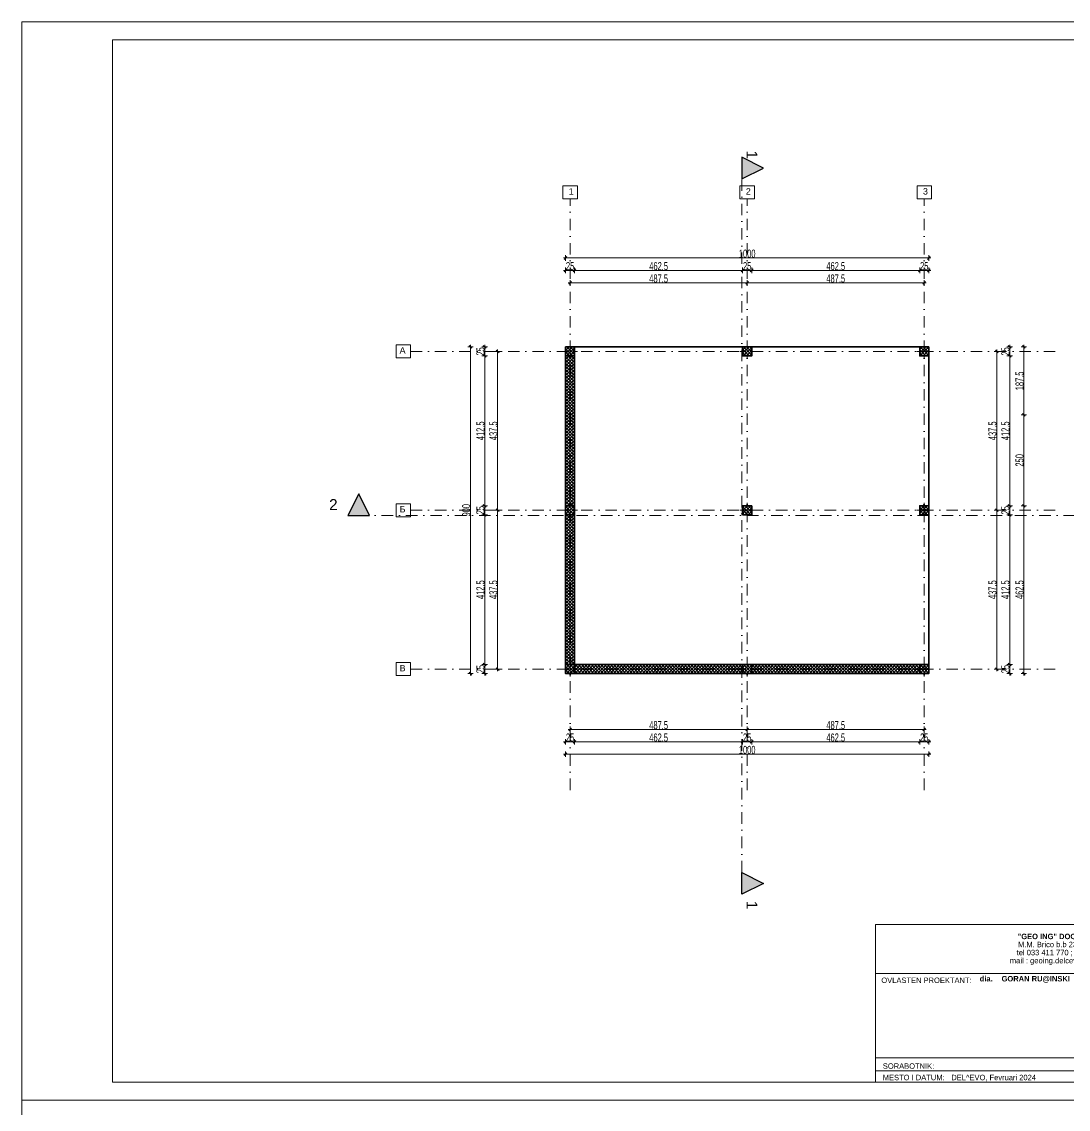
# Model space of a CAD drawing. Header units: millimetres. Extents: x -115530 to 122462, y -34508 to 119375.
# Drawn here: x -115530 to -86724, y 89425 to 119375 of the extents above; entities that cross this region are included whole.
import ezdxf

# ---------------------------------------------------------------- set-up
doc = ezdxf.new("R2010")
doc.units = ezdxf.units.MM
doc.header["$MEASUREMENT"] = 0
doc.linetypes.add('Dot & Dashed', pattern=[670.277762, 317.5, -176.388889, 0, -176.388874])
for name, color, linetype, lineweight in [('dimenzija', 7, 'Continuous', 13), ('Lines_Pen_No__1', 7, 'Continuous', 13), ('Marker - Section_Pen_No__25', 8, 'Continuous', 25), ('New_Structural - Bearing_Pen_No__20', 1, 'Continuous', 0), ('New_Structural - Bearing_Pen_No__27', 7, 'Continuous', 25), ('Pecat_Pen_No__1', 7, 'Continuous', 13), ('Roofs_Pen_No__1', 7, 'Continuous', 13)]:
    doc.layers.add(name, color=color, linetype=linetype, lineweight=lineweight)
for name, color, linetype, lineweight, true_color in [('HATCH 2', 7, 'Continuous', 9, 0x575757), ('Marker - Section_Pen_No__85', 7, 'Continuous', 13, 0xaaaaaa), ('New_Structural - Bearing_Pen_No__23', 7, 'Continuous', 25, 0xbf7340), ('New_Structural - Bearing_Pen_No__8', 7, 'Continuous', 35, 0xa80f02), ('OSKI', 7, 'Continuous', 20, 0x156a84)]:
    doc.layers.add(name, color=color, linetype=linetype, lineweight=lineweight, true_color=true_color)
doc.styles.add('GENERATED_STYLE_1', font='arial.ttf')
doc.styles.add('GENERATED_STYLE_5', font='')
doc.styles.add('PLATEIA', font='CGSAPPS.shx', dxfattribs={"width": 0.6})
doc.styles.get('GENERATED_STYLE_5').set_extended_font_data('MAC C Swiss cyrillic', bold=True)
doc.dimstyles.new('100v', dxfattribs={"dimtxt": 225, "dimasz": 1, "dimexe": 0.18, "dimexo": 0.0625, "dimgap": 4, "dimtad": 1, "dimdec": 0, "dimlfac": 0.1, "dimzin": 12, "dimdsep": 46, "dimtxsty": 'PLATEIA', "dimblk": 'A$C321216CB', "dimcen": 0.09, "dimse1": 1, "dimse2": 1, "dimclrd": 256, "dimclrt": 256, "dimadec": 3, "dimazin": 0, "dimtfac": 1, "dimtdec": 0, "dimtix": 1, "dimtmove": 2, "dimatfit": 3, "dimldrblk": 'A$C321216CB', "dimfxl": 1, "dimtolj": 1, "dimtzin": 0, "dimlwd": -1, "dimarcsym": 0})
pattern_1 = [(45, (-112822.756, 83915.69), (-44.19417, 44.19417), []), (135, (-112822.756, 83915.69), (-44.19417, -44.19417), [])]
pattern_2 = [(45, (-77982.73, -20173.73), (-44.194174, 44.194174), []), (135, (-77982.73, -20173.73), (-44.194174, -44.194174), [])]
pattern_3 = [(45, (-152015.04, 83915.69), (-44.194174, 44.194174), []), (135, (-152015.04, 83915.69), (-44.194174, -44.194174), [])]

# ---------------------------------------------------------------- blocks, each defined once
blk = doc.blocks.new('A$C321216CB')
for p, q in [((-54, 0), (54, 0)), ((-38, -38), (38, 38)), ((0, -75), (0, 75))]:
    blk.add_line(p, q)
blk = doc.blocks.new('*D840')
at = {"layer": 'DEFPOINTS', "color": 0, "transparency": 16777216}
for p in [(-95562, 101198), (-90687, 100703), (-95562, 99887)]:
    blk.add_point(p, dxfattribs=at)
at = {"layer": 'dimenzija', "transparency": 16777216}
blk.add_line((-90688, 99887), (-95561, 99887), dxfattribs=at)
at = {"layer": 'dimenzija', "transparency": 16777216, "rotation": 180}
blk.add_blockref('A$C321216CB', (-95562, 99887), dxfattribs=at)
at = {"layer": 'dimenzija', "transparency": 16777216}
blk.add_blockref('A$C321216CB', (-90687, 99887), dxfattribs=at)
at = {"layer": 'dimenzija', "transparency": 16777216, "insert": (-93124, 100003), "char_height": 225, "attachment_point": 5, "style": 'PLATEIA'}
blk.add_mtext('\\A1;487.5', dxfattribs=at)
blk = doc.blocks.new('*D841')
at = {"layer": 'DEFPOINTS', "color": 0, "transparency": 16777216}
for p in [(-90812, 101422), (-90562, 101422), (-90812, 99544)]:
    blk.add_point(p, dxfattribs=at)
at = {"layer": 'dimenzija', "transparency": 16777216}
blk.add_line((-90563, 99544), (-90811, 99544), dxfattribs=at)
at = {"layer": 'dimenzija', "transparency": 16777216, "rotation": 180}
blk.add_blockref('A$C321216CB', (-90812, 99544), dxfattribs=at)
at = {"layer": 'dimenzija', "transparency": 16777216}
blk.add_blockref('A$C321216CB', (-90562, 99544), dxfattribs=at)
at = {"layer": 'dimenzija', "transparency": 16777216, "insert": (-90687, 99661), "char_height": 225, "attachment_point": 5, "style": 'PLATEIA'}
blk.add_mtext('\\A1;25', dxfattribs=at)
blk = doc.blocks.new('*D842')
at = {"layer": 'DEFPOINTS', "color": 0, "transparency": 16777216}
for p in [(-95437, 101422), (-90812, 101422), (-95437, 99544)]:
    blk.add_point(p, dxfattribs=at)
at = {"layer": 'dimenzija', "transparency": 16777216}
blk.add_line((-90813, 99544), (-95436, 99544), dxfattribs=at)
at = {"layer": 'dimenzija', "transparency": 16777216, "rotation": 180}
blk.add_blockref('A$C321216CB', (-95437, 99544), dxfattribs=at)
at = {"layer": 'dimenzija', "transparency": 16777216}
blk.add_blockref('A$C321216CB', (-90812, 99544), dxfattribs=at)
at = {"layer": 'dimenzija', "transparency": 16777216, "insert": (-93124, 99661), "char_height": 225, "attachment_point": 5, "style": 'PLATEIA'}
blk.add_mtext('\\A1;462.5', dxfattribs=at)
blk = doc.blocks.new('*D900')
at = {"layer": 'DEFPOINTS', "color": 0, "transparency": 16777216}
for p in [(-95562, 101198), (-100437, 100903), (-100437, 99887)]:
    blk.add_point(p, dxfattribs=at)
at = {"layer": 'dimenzija', "transparency": 16777216}
blk.add_line((-95563, 99887), (-100436, 99887), dxfattribs=at)
at = {"layer": 'dimenzija', "transparency": 16777216, "rotation": 180}
blk.add_blockref('A$C321216CB', (-100437, 99887), dxfattribs=at)
at = {"layer": 'dimenzija', "transparency": 16777216}
blk.add_blockref('A$C321216CB', (-95562, 99887), dxfattribs=at)
at = {"layer": 'dimenzija', "transparency": 16777216, "insert": (-97999, 100003), "char_height": 225, "attachment_point": 5, "style": 'PLATEIA'}
blk.add_mtext('\\A1;487.5', dxfattribs=at)
blk = doc.blocks.new('*D901')
at = {"layer": 'DEFPOINTS', "color": 0, "transparency": 16777216}
for p in [(-95687, 101422), (-95437, 101422), (-95687, 99544)]:
    blk.add_point(p, dxfattribs=at)
at = {"layer": 'dimenzija', "transparency": 16777216}
blk.add_line((-95438, 99544), (-95686, 99544), dxfattribs=at)
at = {"layer": 'dimenzija', "transparency": 16777216, "rotation": 180}
blk.add_blockref('A$C321216CB', (-95687, 99544), dxfattribs=at)
at = {"layer": 'dimenzija', "transparency": 16777216}
blk.add_blockref('A$C321216CB', (-95437, 99544), dxfattribs=at)
at = {"layer": 'dimenzija', "transparency": 16777216, "insert": (-95562, 99661), "char_height": 225, "attachment_point": 5, "style": 'PLATEIA'}
blk.add_mtext('\\A1;25', dxfattribs=at)
blk = doc.blocks.new('*D902')
at = {"layer": 'DEFPOINTS', "color": 0, "transparency": 16777216}
for p in [(-100312, 101422), (-95687, 101422), (-100312, 99544)]:
    blk.add_point(p, dxfattribs=at)
at = {"layer": 'dimenzija', "transparency": 16777216}
blk.add_line((-95688, 99544), (-100311, 99544), dxfattribs=at)
at = {"layer": 'dimenzija', "transparency": 16777216, "rotation": 180}
blk.add_blockref('A$C321216CB', (-100312, 99544), dxfattribs=at)
at = {"layer": 'dimenzija', "transparency": 16777216}
blk.add_blockref('A$C321216CB', (-95687, 99544), dxfattribs=at)
at = {"layer": 'dimenzija', "transparency": 16777216, "insert": (-97999, 99661), "char_height": 225, "attachment_point": 5, "style": 'PLATEIA'}
blk.add_mtext('\\A1;462.5', dxfattribs=at)
blk = doc.blocks.new('*D903')
at = {"layer": 'DEFPOINTS', "color": 0, "transparency": 16777216}
for p in [(-100562, 101422), (-100312, 101422), (-100562, 99544)]:
    blk.add_point(p, dxfattribs=at)
at = {"layer": 'dimenzija', "transparency": 16777216}
blk.add_line((-100313, 99544), (-100561, 99544), dxfattribs=at)
at = {"layer": 'dimenzija', "transparency": 16777216, "rotation": 180}
blk.add_blockref('A$C321216CB', (-100562, 99544), dxfattribs=at)
at = {"layer": 'dimenzija', "transparency": 16777216}
blk.add_blockref('A$C321216CB', (-100312, 99544), dxfattribs=at)
at = {"layer": 'dimenzija', "transparency": 16777216, "insert": (-100437, 99661), "char_height": 225, "attachment_point": 5, "style": 'PLATEIA'}
blk.add_mtext('\\A1;25', dxfattribs=at)
blk = doc.blocks.new('*D843')
at = {"layer": 'DEFPOINTS', "color": 0, "transparency": 16777216}
for p in [(-100562, 101422), (-90562, 101422), (-100562, 99203)]:
    blk.add_point(p, dxfattribs=at)
at = {"layer": 'dimenzija', "transparency": 16777216}
blk.add_line((-90563, 99203), (-100561, 99203), dxfattribs=at)
at = {"layer": 'dimenzija', "transparency": 16777216, "rotation": 180}
blk.add_blockref('A$C321216CB', (-100562, 99203), dxfattribs=at)
at = {"layer": 'dimenzija', "transparency": 16777216}
blk.add_blockref('A$C321216CB', (-90562, 99203), dxfattribs=at)
at = {"layer": 'dimenzija', "transparency": 16777216, "insert": (-95562, 99320), "char_height": 225, "attachment_point": 5, "style": 'PLATEIA'}
blk.add_mtext('\\A1;1000', dxfattribs=at)
blk = doc.blocks.new('*D844')
at = {"layer": 'DEFPOINTS', "color": 0, "transparency": 16777216}
for p in [(-95562, 112187), (-90687, 111752), (-95562, 110646)]:
    blk.add_point(p, dxfattribs=at)
at = {"layer": 'dimenzija', "transparency": 16777216}
blk.add_line((-90688, 112187), (-95561, 112187), dxfattribs=at)
at = {"layer": 'dimenzija', "transparency": 16777216, "rotation": 180}
blk.add_blockref('A$C321216CB', (-95562, 112187), dxfattribs=at)
at = {"layer": 'dimenzija', "transparency": 16777216}
blk.add_blockref('A$C321216CB', (-90687, 112187), dxfattribs=at)
at = {"layer": 'dimenzija', "transparency": 16777216, "insert": (-93124, 112303), "char_height": 225, "attachment_point": 5, "style": 'PLATEIA'}
blk.add_mtext('\\A1;487.5', dxfattribs=at)
blk = doc.blocks.new('*D845')
at = {"layer": 'DEFPOINTS', "color": 0, "transparency": 16777216}
for p in [(-90812, 112529), (-90812, 110422), (-90562, 110422)]:
    blk.add_point(p, dxfattribs=at)
at = {"layer": 'dimenzija', "transparency": 16777216}
blk.add_line((-90563, 112529), (-90811, 112529), dxfattribs=at)
at = {"layer": 'dimenzija', "transparency": 16777216, "rotation": 180}
blk.add_blockref('A$C321216CB', (-90812, 112529), dxfattribs=at)
at = {"layer": 'dimenzija', "transparency": 16777216}
blk.add_blockref('A$C321216CB', (-90562, 112529), dxfattribs=at)
at = {"layer": 'dimenzija', "transparency": 16777216, "insert": (-90687, 112645), "char_height": 225, "attachment_point": 5, "style": 'PLATEIA'}
blk.add_mtext('\\A1;25', dxfattribs=at)
blk = doc.blocks.new('*D846')
at = {"layer": 'DEFPOINTS', "color": 0, "transparency": 16777216}
for p in [(-95437, 112529), (-95437, 110422), (-90812, 110422)]:
    blk.add_point(p, dxfattribs=at)
at = {"layer": 'dimenzija', "transparency": 16777216}
blk.add_line((-90813, 112529), (-95436, 112529), dxfattribs=at)
at = {"layer": 'dimenzija', "transparency": 16777216, "rotation": 180}
blk.add_blockref('A$C321216CB', (-95437, 112529), dxfattribs=at)
at = {"layer": 'dimenzija', "transparency": 16777216}
blk.add_blockref('A$C321216CB', (-90812, 112529), dxfattribs=at)
at = {"layer": 'dimenzija', "transparency": 16777216, "insert": (-93124, 112645), "char_height": 225, "attachment_point": 5, "style": 'PLATEIA'}
blk.add_mtext('\\A1;462.5', dxfattribs=at)
blk = doc.blocks.new('*D847')
at = {"layer": 'DEFPOINTS', "color": 0, "transparency": 16777216}
for p in [(-100437, 112187), (-100437, 111553), (-95562, 110646)]:
    blk.add_point(p, dxfattribs=at)
at = {"layer": 'dimenzija', "transparency": 16777216}
blk.add_line((-95563, 112187), (-100436, 112187), dxfattribs=at)
at = {"layer": 'dimenzija', "transparency": 16777216, "rotation": 180}
blk.add_blockref('A$C321216CB', (-100437, 112187), dxfattribs=at)
at = {"layer": 'dimenzija', "transparency": 16777216}
blk.add_blockref('A$C321216CB', (-95562, 112187), dxfattribs=at)
at = {"layer": 'dimenzija', "transparency": 16777216, "insert": (-97999, 112303), "char_height": 225, "attachment_point": 5, "style": 'PLATEIA'}
blk.add_mtext('\\A1;487.5', dxfattribs=at)
blk = doc.blocks.new('*D848')
at = {"layer": 'DEFPOINTS', "color": 0, "transparency": 16777216}
for p in [(-95687, 112529), (-95687, 110422), (-95437, 110422)]:
    blk.add_point(p, dxfattribs=at)
at = {"layer": 'dimenzija', "transparency": 16777216}
blk.add_line((-95438, 112529), (-95686, 112529), dxfattribs=at)
at = {"layer": 'dimenzija', "transparency": 16777216, "rotation": 180}
blk.add_blockref('A$C321216CB', (-95687, 112529), dxfattribs=at)
at = {"layer": 'dimenzija', "transparency": 16777216}
blk.add_blockref('A$C321216CB', (-95437, 112529), dxfattribs=at)
at = {"layer": 'dimenzija', "transparency": 16777216, "insert": (-95562, 112645), "char_height": 225, "attachment_point": 5, "style": 'PLATEIA'}
blk.add_mtext('\\A1;25', dxfattribs=at)
blk = doc.blocks.new('*D849')
at = {"layer": 'DEFPOINTS', "color": 0, "transparency": 16777216}
for p in [(-100312, 112529), (-100312, 110422), (-95687, 110422)]:
    blk.add_point(p, dxfattribs=at)
at = {"layer": 'dimenzija', "transparency": 16777216}
blk.add_line((-95688, 112529), (-100311, 112529), dxfattribs=at)
at = {"layer": 'dimenzija', "transparency": 16777216, "rotation": 180}
blk.add_blockref('A$C321216CB', (-100312, 112529), dxfattribs=at)
at = {"layer": 'dimenzija', "transparency": 16777216}
blk.add_blockref('A$C321216CB', (-95687, 112529), dxfattribs=at)
at = {"layer": 'dimenzija', "transparency": 16777216, "insert": (-97999, 112645), "char_height": 225, "attachment_point": 5, "style": 'PLATEIA'}
blk.add_mtext('\\A1;462.5', dxfattribs=at)
blk = doc.blocks.new('*D850')
at = {"layer": 'DEFPOINTS', "color": 0, "transparency": 16777216}
for p in [(-100562, 112529), (-100562, 110422), (-100312, 110422)]:
    blk.add_point(p, dxfattribs=at)
at = {"layer": 'dimenzija', "transparency": 16777216}
blk.add_line((-100313, 112529), (-100561, 112529), dxfattribs=at)
at = {"layer": 'dimenzija', "transparency": 16777216, "rotation": 180}
blk.add_blockref('A$C321216CB', (-100562, 112529), dxfattribs=at)
at = {"layer": 'dimenzija', "transparency": 16777216}
blk.add_blockref('A$C321216CB', (-100312, 112529), dxfattribs=at)
at = {"layer": 'dimenzija', "transparency": 16777216, "insert": (-100437, 112645), "char_height": 225, "attachment_point": 5, "style": 'PLATEIA'}
blk.add_mtext('\\A1;25', dxfattribs=at)
blk = doc.blocks.new('*D851')
at = {"layer": 'DEFPOINTS', "color": 0, "transparency": 16777216}
for p in [(-100562, 112870), (-100562, 110422), (-90562, 110422)]:
    blk.add_point(p, dxfattribs=at)
at = {"layer": 'dimenzija', "transparency": 16777216}
blk.add_line((-90563, 112870), (-100561, 112870), dxfattribs=at)
at = {"layer": 'dimenzija', "transparency": 16777216, "rotation": 180}
blk.add_blockref('A$C321216CB', (-100562, 112870), dxfattribs=at)
at = {"layer": 'dimenzija', "transparency": 16777216}
blk.add_blockref('A$C321216CB', (-90562, 112870), dxfattribs=at)
at = {"layer": 'dimenzija', "transparency": 16777216, "insert": (-95562, 112987), "char_height": 225, "attachment_point": 5, "style": 'PLATEIA'}
blk.add_mtext('\\A1;1000', dxfattribs=at)
blk = doc.blocks.new('*D904')
at = {"layer": 'DEFPOINTS', "color": 0, "transparency": 16777216}
for p in [(-90380, 105922), (-88692, 105922), (-90482, 101547)]:
    blk.add_point(p, dxfattribs=at)
at = {"layer": 'dimenzija', "transparency": 16777216}
blk.add_line((-88692, 101548), (-88692, 105921), dxfattribs=at)
for p, rotation in [((-88692, 105922), 90), ((-88692, 101547), 270)]:
    blk.add_blockref('A$C321216CB', p, dxfattribs=dict(at, rotation=rotation))
at = {"layer": 'dimenzija', "transparency": 16777216, "insert": (-88809, 103735), "char_height": 225, "attachment_point": 5, "rotation": 90, "style": 'PLATEIA'}
blk.add_mtext('\\A1;437.5', dxfattribs=at)
blk = doc.blocks.new('*D905')
at = {"layer": 'DEFPOINTS', "color": 0, "transparency": 16777216}
for p in [(-90260, 110297), (-88692, 110297), (-90380, 105922)]:
    blk.add_point(p, dxfattribs=at)
at = {"layer": 'dimenzija', "transparency": 16777216}
blk.add_line((-88692, 105923), (-88692, 110296), dxfattribs=at)
for p, rotation in [((-88692, 110297), 90), ((-88692, 105922), 270)]:
    blk.add_blockref('A$C321216CB', p, dxfattribs=dict(at, rotation=rotation))
at = {"layer": 'dimenzija', "transparency": 16777216, "insert": (-88809, 108110), "char_height": 225, "attachment_point": 5, "rotation": 90, "style": 'PLATEIA'}
blk.add_mtext('\\A1;437.5', dxfattribs=at)
blk = doc.blocks.new('*D906')
at = {"layer": 'DEFPOINTS', "color": 0, "transparency": 16777216}
for p in [(-90562, 101672), (-88336, 101672), (-90562, 101422)]:
    blk.add_point(p, dxfattribs=at)
at = {"layer": 'dimenzija', "transparency": 16777216}
blk.add_line((-88336, 101423), (-88336, 101671), dxfattribs=at)
for p, rotation in [((-88336, 101672), 90), ((-88336, 101422), 270)]:
    blk.add_blockref('A$C321216CB', p, dxfattribs=dict(at, rotation=rotation))
at = {"layer": 'dimenzija', "transparency": 16777216, "insert": (-88453, 101547), "char_height": 225, "attachment_point": 5, "rotation": 90, "style": 'PLATEIA'}
blk.add_mtext('\\A1;25', dxfattribs=at)
blk = doc.blocks.new('*D907')
at = {"layer": 'DEFPOINTS', "color": 0, "transparency": 16777216}
for p in [(-90562, 105797), (-88336, 105797), (-90562, 101672)]:
    blk.add_point(p, dxfattribs=at)
at = {"layer": 'dimenzija', "transparency": 16777216}
blk.add_line((-88336, 101673), (-88336, 105796), dxfattribs=at)
for p, rotation in [((-88336, 105797), 90), ((-88336, 101672), 270)]:
    blk.add_blockref('A$C321216CB', p, dxfattribs=dict(at, rotation=rotation))
at = {"layer": 'dimenzija', "transparency": 16777216, "insert": (-88453, 103735), "char_height": 225, "attachment_point": 5, "rotation": 90, "style": 'PLATEIA'}
blk.add_mtext('\\A1;412.5', dxfattribs=at)
blk = doc.blocks.new('*D908')
at = {"layer": 'DEFPOINTS', "color": 0, "transparency": 16777216}
for p in [(-90562, 106047), (-88336, 106047), (-90562, 105797)]:
    blk.add_point(p, dxfattribs=at)
at = {"layer": 'dimenzija', "transparency": 16777216}
blk.add_line((-88336, 105798), (-88336, 106046), dxfattribs=at)
for p, rotation in [((-88336, 106047), 90), ((-88336, 105797), 270)]:
    blk.add_blockref('A$C321216CB', p, dxfattribs=dict(at, rotation=rotation))
at = {"layer": 'dimenzija', "transparency": 16777216, "insert": (-88453, 105922), "char_height": 225, "attachment_point": 5, "rotation": 90, "style": 'PLATEIA'}
blk.add_mtext('\\A1;25', dxfattribs=at)
blk = doc.blocks.new('*D909')
at = {"layer": 'DEFPOINTS', "color": 0, "transparency": 16777216}
for p in [(-90562, 110172), (-88336, 110172), (-90562, 106047)]:
    blk.add_point(p, dxfattribs=at)
at = {"layer": 'dimenzija', "transparency": 16777216}
blk.add_line((-88336, 106048), (-88336, 110171), dxfattribs=at)
for p, rotation in [((-88336, 110172), 90), ((-88336, 106047), 270)]:
    blk.add_blockref('A$C321216CB', p, dxfattribs=dict(at, rotation=rotation))
at = {"layer": 'dimenzija', "transparency": 16777216, "insert": (-88453, 108110), "char_height": 225, "attachment_point": 5, "rotation": 90, "style": 'PLATEIA'}
blk.add_mtext('\\A1;412.5', dxfattribs=at)
blk = doc.blocks.new('*D910')
at = {"layer": 'DEFPOINTS', "color": 0, "transparency": 16777216}
for p in [(-90562, 110422), (-88336, 110422), (-90562, 110172)]:
    blk.add_point(p, dxfattribs=at)
at = {"layer": 'dimenzija', "transparency": 16777216}
blk.add_line((-88336, 110173), (-88336, 110421), dxfattribs=at)
for p, rotation in [((-88336, 110422), 90), ((-88336, 110172), 270)]:
    blk.add_blockref('A$C321216CB', p, dxfattribs=dict(at, rotation=rotation))
at = {"layer": 'dimenzija', "transparency": 16777216, "insert": (-88453, 110297), "char_height": 225, "attachment_point": 5, "rotation": 90, "style": 'PLATEIA'}
blk.add_mtext('\\A1;25', dxfattribs=at)
blk = doc.blocks.new('*D911')
at = {"layer": 'DEFPOINTS', "color": 0, "transparency": 16777216}
for p in [(-90562, 106047), (-87946, 106047), (-90562, 101422)]:
    blk.add_point(p, dxfattribs=at)
at = {"layer": 'dimenzija', "transparency": 16777216}
blk.add_line((-87946, 101423), (-87946, 106046), dxfattribs=at)
for p, rotation in [((-87946, 106047), 90), ((-87946, 101422), 270)]:
    blk.add_blockref('A$C321216CB', p, dxfattribs=dict(at, rotation=rotation))
at = {"layer": 'dimenzija', "transparency": 16777216, "insert": (-88063, 103735), "char_height": 225, "attachment_point": 5, "rotation": 90, "style": 'PLATEIA'}
blk.add_mtext('\\A1;462.5', dxfattribs=at)
blk = doc.blocks.new('*D912')
at = {"layer": 'DEFPOINTS', "color": 0, "transparency": 16777216}
for p in [(-90637, 108547), (-87946, 108547), (-90562, 106047)]:
    blk.add_point(p, dxfattribs=at)
at = {"layer": 'dimenzija', "transparency": 16777216}
blk.add_line((-87946, 106048), (-87946, 108546), dxfattribs=at)
for p, rotation in [((-87946, 108547), 90), ((-87946, 106047), 270)]:
    blk.add_blockref('A$C321216CB', p, dxfattribs=dict(at, rotation=rotation))
at = {"layer": 'dimenzija', "transparency": 16777216, "insert": (-88063, 107297), "char_height": 225, "attachment_point": 5, "rotation": 90, "style": 'PLATEIA'}
blk.add_mtext('\\A1;250', dxfattribs=at)
blk = doc.blocks.new('*D913')
at = {"layer": 'DEFPOINTS', "color": 0, "transparency": 16777216}
for p in [(-90633, 110422), (-87946, 110422), (-90637, 108547)]:
    blk.add_point(p, dxfattribs=at)
at = {"layer": 'dimenzija', "transparency": 16777216}
blk.add_line((-87946, 108548), (-87946, 110421), dxfattribs=at)
for p, rotation in [((-87946, 110422), 90), ((-87946, 108547), 270)]:
    blk.add_blockref('A$C321216CB', p, dxfattribs=dict(at, rotation=rotation))
at = {"layer": 'dimenzija', "transparency": 16777216, "insert": (-88063, 109485), "char_height": 225, "attachment_point": 5, "rotation": 90, "style": 'PLATEIA'}
blk.add_mtext('\\A1;187.5', dxfattribs=at)
blk = doc.blocks.new('*D852')
at = {"layer": 'DEFPOINTS', "color": 0, "transparency": 16777216}
for p in [(-102431, 105922), (-100744, 105922), (-100642, 101547)]:
    blk.add_point(p, dxfattribs=at)
at = {"layer": 'dimenzija', "transparency": 16777216}
blk.add_line((-102431, 101548), (-102431, 105921), dxfattribs=at)
for p, rotation in [((-102431, 105922), 90), ((-102431, 101547), 270)]:
    blk.add_blockref('A$C321216CB', p, dxfattribs=dict(at, rotation=rotation))
at = {"layer": 'dimenzija', "transparency": 16777216, "insert": (-102548, 103735), "char_height": 225, "attachment_point": 5, "rotation": 90, "style": 'PLATEIA'}
blk.add_mtext('\\A1;437.5', dxfattribs=at)
blk = doc.blocks.new('*D853')
at = {"layer": 'DEFPOINTS', "color": 0, "transparency": 16777216}
for p in [(-102431, 110297), (-100864, 110297), (-100744, 105922)]:
    blk.add_point(p, dxfattribs=at)
at = {"layer": 'dimenzija', "transparency": 16777216}
blk.add_line((-102431, 105923), (-102431, 110296), dxfattribs=at)
for p, rotation in [((-102431, 110297), 90), ((-102431, 105922), 270)]:
    blk.add_blockref('A$C321216CB', p, dxfattribs=dict(at, rotation=rotation))
at = {"layer": 'dimenzija', "transparency": 16777216, "insert": (-102548, 108110), "char_height": 225, "attachment_point": 5, "rotation": 90, "style": 'PLATEIA'}
blk.add_mtext('\\A1;437.5', dxfattribs=at)
blk = doc.blocks.new('*D854')
at = {"layer": 'DEFPOINTS', "color": 0, "transparency": 16777216}
for p in [(-102787, 101672), (-100562, 101672), (-100562, 101422)]:
    blk.add_point(p, dxfattribs=at)
at = {"layer": 'dimenzija', "transparency": 16777216}
blk.add_line((-102787, 101423), (-102787, 101671), dxfattribs=at)
for p, rotation in [((-102787, 101672), 90), ((-102787, 101422), 270)]:
    blk.add_blockref('A$C321216CB', p, dxfattribs=dict(at, rotation=rotation))
at = {"layer": 'dimenzija', "transparency": 16777216, "insert": (-102904, 101547), "char_height": 225, "attachment_point": 5, "rotation": 90, "style": 'PLATEIA'}
blk.add_mtext('\\A1;25', dxfattribs=at)
blk = doc.blocks.new('*D855')
at = {"layer": 'DEFPOINTS', "color": 0, "transparency": 16777216}
for p in [(-102787, 105797), (-100562, 105797), (-100562, 101672)]:
    blk.add_point(p, dxfattribs=at)
at = {"layer": 'dimenzija', "transparency": 16777216}
blk.add_line((-102787, 101673), (-102787, 105796), dxfattribs=at)
for p, rotation in [((-102787, 105797), 90), ((-102787, 101672), 270)]:
    blk.add_blockref('A$C321216CB', p, dxfattribs=dict(at, rotation=rotation))
at = {"layer": 'dimenzija', "transparency": 16777216, "insert": (-102904, 103735), "char_height": 225, "attachment_point": 5, "rotation": 90, "style": 'PLATEIA'}
blk.add_mtext('\\A1;412.5', dxfattribs=at)
blk = doc.blocks.new('*D856')
at = {"layer": 'DEFPOINTS', "color": 0, "transparency": 16777216}
for p in [(-102787, 106047), (-100562, 106047), (-100562, 105797)]:
    blk.add_point(p, dxfattribs=at)
at = {"layer": 'dimenzija', "transparency": 16777216}
blk.add_line((-102787, 105798), (-102787, 106046), dxfattribs=at)
for p, rotation in [((-102787, 106047), 90), ((-102787, 105797), 270)]:
    blk.add_blockref('A$C321216CB', p, dxfattribs=dict(at, rotation=rotation))
at = {"layer": 'dimenzija', "transparency": 16777216, "insert": (-102904, 105922), "char_height": 225, "attachment_point": 5, "rotation": 90, "style": 'PLATEIA'}
blk.add_mtext('\\A1;25', dxfattribs=at)
blk = doc.blocks.new('*D857')
at = {"layer": 'DEFPOINTS', "color": 0, "transparency": 16777216}
for p in [(-102787, 110172), (-100562, 110172), (-100562, 106047)]:
    blk.add_point(p, dxfattribs=at)
at = {"layer": 'dimenzija', "transparency": 16777216}
blk.add_line((-102787, 106048), (-102787, 110171), dxfattribs=at)
for p, rotation in [((-102787, 110172), 90), ((-102787, 106047), 270)]:
    blk.add_blockref('A$C321216CB', p, dxfattribs=dict(at, rotation=rotation))
at = {"layer": 'dimenzija', "transparency": 16777216, "insert": (-102904, 108110), "char_height": 225, "attachment_point": 5, "rotation": 90, "style": 'PLATEIA'}
blk.add_mtext('\\A1;412.5', dxfattribs=at)
blk = doc.blocks.new('*D858')
at = {"layer": 'DEFPOINTS', "color": 0, "transparency": 16777216}
for p in [(-102787, 110422), (-100562, 110422), (-100562, 110172)]:
    blk.add_point(p, dxfattribs=at)
at = {"layer": 'dimenzija', "transparency": 16777216}
blk.add_line((-102787, 110173), (-102787, 110421), dxfattribs=at)
for p, rotation in [((-102787, 110422), 90), ((-102787, 110172), 270)]:
    blk.add_blockref('A$C321216CB', p, dxfattribs=dict(at, rotation=rotation))
at = {"layer": 'dimenzija', "transparency": 16777216, "insert": (-102904, 110297), "char_height": 225, "attachment_point": 5, "rotation": 90, "style": 'PLATEIA'}
blk.add_mtext('\\A1;25', dxfattribs=at)
blk = doc.blocks.new('*D859')
at = {"layer": 'DEFPOINTS', "color": 0, "transparency": 16777216}
for p in [(-103177, 110422), (-100562, 110422), (-100562, 101422)]:
    blk.add_point(p, dxfattribs=at)
at = {"layer": 'dimenzija', "transparency": 16777216}
blk.add_line((-103177, 101423), (-103177, 110421), dxfattribs=at)
for p, rotation in [((-103177, 110422), 90), ((-103177, 101422), 270)]:
    blk.add_blockref('A$C321216CB', p, dxfattribs=dict(at, rotation=rotation))
at = {"layer": 'dimenzija', "transparency": 16777216, "insert": (-103294, 105922), "char_height": 225, "attachment_point": 5, "rotation": 90, "style": 'PLATEIA'}
blk.add_mtext('\\A1;900', dxfattribs=at)

msp = doc.modelspace()

# ---------------------------------------------------------------- hatches: boundary and pattern name
at = {"layer": 'HATCH 2', "linetype": 'Continuous', "lineweight": 13}
h = msp.add_hatch(dxfattribs=at)
h.set_pattern_fill('ANSI37', color=256, scale=500, style=0)
h.set_pattern_definition(pattern_1)
h.paths.add_polyline_path([(-100311.79, 110422.02), (-100561.79, 110422.02), (-100561.79, 110172.02), (-100311.79, 110172.02)])
h = msp.add_hatch(dxfattribs=at)
h.set_pattern_fill('ANSI37', color=256, scale=500, style=0)
h.set_pattern_definition(pattern_1)
h.paths.add_polyline_path([(-95436.79, 110422.02), (-95686.79, 110422.02), (-95686.79, 110172.02), (-95436.79, 110172.02)])
h = msp.add_hatch(dxfattribs=at)
h.set_pattern_fill('ANSI37', color=256, scale=500, style=0)
h.set_pattern_definition(pattern_1)
h.paths.add_polyline_path([(-90561.79, 110422.02), (-90811.79, 110422.02), (-90811.79, 110172.02), (-90561.79, 110172.02)])
h = msp.add_hatch(dxfattribs=at)
h.set_pattern_fill('ANSI37', color=256, scale=500, style=0)
h.set_pattern_definition(pattern_2)
h.paths.add_polyline_path([(-100561.79, 106047.02), (-100311.79, 106047.02), (-100311.79, 110172.02), (-100561.79, 110172.02)])
h = msp.add_hatch(dxfattribs=at)
h.set_pattern_fill('ANSI37', color=256, scale=500, style=0)
h.set_pattern_definition(pattern_1)
h.paths.add_polyline_path([(-100311.79, 106047.02), (-100561.79, 106047.02), (-100561.79, 105797.02), (-100311.79, 105797.02)])
h = msp.add_hatch(dxfattribs=at)
h.set_pattern_fill('ANSI37', color=256, scale=500, style=0)
h.set_pattern_definition(pattern_1)
h.paths.add_polyline_path([(-95436.79, 106047.02), (-95686.79, 106047.02), (-95686.79, 105797.02), (-95436.79, 105797.02)])
h = msp.add_hatch(dxfattribs=at)
h.set_pattern_fill('ANSI37', color=256, scale=500, style=0)
h.set_pattern_definition(pattern_1)
h.paths.add_polyline_path([(-90561.79, 106047.02), (-90811.79, 106047.02), (-90811.79, 105797.02), (-90561.79, 105797.02)])
h = msp.add_hatch(dxfattribs=at)
h.set_pattern_fill('ANSI37', color=256, scale=500, style=0)
h.set_pattern_definition(pattern_2)
h.paths.add_polyline_path([(-100561.79, 101672.02), (-100311.79, 101672.02), (-100311.79, 105797.02), (-100561.79, 105797.02)])
h = msp.add_hatch(dxfattribs=at)
h.set_pattern_fill('ANSI37', color=256, scale=500, style=0)
h.set_pattern_definition(pattern_1)
h.paths.add_polyline_path([(-100311.79, 101672.02), (-100561.79, 101672.02), (-100561.79, 101422.02), (-100311.79, 101422.02)])
h = msp.add_hatch(dxfattribs=at)
h.set_pattern_fill('ANSI37', color=256, scale=500, style=0)
h.set_pattern_definition(pattern_3)
h.paths.add_polyline_path([(-95686.79, 101672.02), (-100311.79, 101672.02), (-100311.79, 101422.02), (-95686.79, 101422.02)])
h = msp.add_hatch(dxfattribs=at)
h.set_pattern_fill('ANSI37', color=256, scale=500, style=0)
h.set_pattern_definition(pattern_1)
h.paths.add_polyline_path([(-95436.79, 101672.02), (-95686.79, 101672.02), (-95686.79, 101422.02), (-95436.79, 101422.02)])
h = msp.add_hatch(dxfattribs=at)
h.set_pattern_fill('ANSI37', color=256, scale=500, style=0)
h.set_pattern_definition(pattern_3)
h.paths.add_polyline_path([(-90811.79, 101422.02), (-90811.79, 101672.02), (-95436.79, 101672.02), (-95436.79, 101422.02)])
h = msp.add_hatch(dxfattribs=at)
h.set_pattern_fill('ANSI37', color=256, scale=500, style=0)
h.set_pattern_definition(pattern_1)
h.paths.add_polyline_path([(-90561.79, 101672.02), (-90811.79, 101672.02), (-90811.79, 101422.02), (-90561.79, 101422.02)])
at = {"layer": 'Marker - Section_Pen_No__25', "linetype": 'Continuous', "lineweight": 25}
for points in [[(-95711.27, 115645.45), (-95711.27, 115045.45), (-95111.27, 115345.45)], [(-106555.88, 105776.04), (-105955.88, 105776.04), (-106255.88, 106376.04)], [(-95711.27, 95346.21), (-95111.27, 95646.21), (-95711.27, 95946.21)]]:
    msp.add_hatch(color=8, dxfattribs=at).paths.add_polyline_path(points)

# ---------------------------------------------------------------- linework, layer by layer
at = {"layer": 'Lines_Pen_No__1', "linetype": 'Continuous', "flags": 128}
for points in [[(-92030.44, 94509.92), (-83019.51, 94509.92)], [(-92030.44, 90175.49), (-92030.44, 94509.92), (-83019.51, 94509.92)], [(-92030.44, 93168.38), (-83019.51, 93168.38)], [(-92030.44, 90839.92), (-74030.44, 90839.92)], [(-92030.44, 90479.03), (-75236.6, 90479.03)], [(-92030.44, 90175.49), (-74030.44, 90175.49)]]:
    msp.add_lwpolyline(points, dxfattribs=at)
at = {"layer": 'Marker - Section_Pen_No__25', "color": 8, "linetype": 'Continuous', "lineweight": 25, "flags": 128}
for points in [[(-95711.27, 115645.45), (-95711.27, 115045.45), (-95111.27, 115345.45)], [(-106555.88, 105776.04), (-105955.88, 105776.04), (-106255.88, 106376.04)], [(-95711.27, 95346.21), (-95711.27, 95946.21), (-95111.27, 95646.21)]]:
    msp.add_lwpolyline(points, close=True, dxfattribs=at)
at = {"layer": 'Marker - Section_Pen_No__85', "color": 253, "linetype": 'Dot & Dashed', "lineweight": 13, "true_color": 0xaaaaaa}
for p, q in [((-95711.27, 95946.21), (-95711.27, 115045.45)), ((-84524.84, 105776.04), (-106255.88, 105776.04))]:
    msp.add_line(p, q, dxfattribs=at)
at = {"layer": 'New_Structural - Bearing_Pen_No__20', "color": 1, "linetype": 'Continuous', "lineweight": 0}
for p, q in [((-100516.79, 110297.02), (-100641.79, 110297.02)), ((-100436.79, 110377.02), (-100436.79, 110502.02)), ((-100436.79, 110217.02), (-100436.79, 110092.02)), ((-100356.79, 110297.02), (-100231.79, 110297.02)), ((-95641.79, 110297.02), (-95766.79, 110297.02)), ((-95561.79, 110377.02), (-95561.79, 110502.02)), ((-95561.79, 110217.02), (-95561.79, 110092.02)), ((-95481.79, 110297.02), (-95356.79, 110297.02)), ((-90766.79, 110297.02), (-90891.79, 110297.02)), ((-90686.79, 110377.02), (-90686.79, 110502.02)), ((-90686.79, 110217.02), (-90686.79, 110092.02)), ((-90606.79, 110297.02), (-90481.79, 110297.02)), ((-100436.79, 106002.02), (-100436.79, 106127.02)), ((-95561.79, 106002.02), (-95561.79, 106127.02)), ((-90686.79, 106002.02), (-90686.79, 106127.02)), ((-100516.79, 105922.02), (-100641.79, 105922.02)), ((-100436.79, 105842.02), (-100436.79, 105717.02)), ((-100356.79, 105922.02), (-100231.79, 105922.02)), ((-95641.79, 105922.02), (-95766.79, 105922.02)), ((-95561.79, 105842.02), (-95561.79, 105717.02)), ((-95481.79, 105922.02), (-95356.79, 105922.02)), ((-90766.79, 105922.02), (-90891.79, 105922.02)), ((-90686.79, 105842.02), (-90686.79, 105717.02)), ((-90606.79, 105922.02), (-90481.79, 105922.02)), ((-100516.79, 101547.02), (-100641.79, 101547.02)), ((-100436.79, 101627.02), (-100436.79, 101752.02)), ((-100356.79, 101547.02), (-100231.79, 101547.02)), ((-95641.79, 101547.02), (-95766.79, 101547.02)), ((-95561.79, 101627.02), (-95561.79, 101752.02)), ((-95481.79, 101547.02), (-95356.79, 101547.02)), ((-90766.79, 101547.02), (-90891.79, 101547.02)), ((-90686.79, 101627.02), (-90686.79, 101752.02)), ((-90606.79, 101547.02), (-90481.79, 101547.02)), ((-100436.79, 101467.02), (-100436.79, 101342.02)), ((-95561.79, 101467.02), (-95561.79, 101342.02)), ((-90686.79, 101467.02), (-90686.79, 101342.02))]:
    msp.add_line(p, q, dxfattribs=at)
for p in [(-100436.79, 110297.02), (-95561.79, 110297.02), (-90686.79, 110297.02), (-100436.79, 105922.02), (-95561.79, 105922.02), (-90686.79, 105922.02), (-100436.79, 101547.02), (-95561.79, 101547.02), (-90686.79, 101547.02)]:
    msp.add_point(p, dxfattribs=at)
at = {"layer": 'New_Structural - Bearing_Pen_No__23', "color": 30, "linetype": 'Continuous', "lineweight": 20, "true_color": 0xff6600}
for p, q in [((-90711.79, 106047.02), (-90811.79, 106047.02)), ((-90711.79, 106079.02), (-90711.79, 106047.02))]:
    msp.add_line(p, q, dxfattribs=at)
at = {"layer": 'New_Structural - Bearing_Pen_No__27', "color": 7, "linetype": 'Continuous', "lineweight": 35}
for p, q in [((-90811.79, 106047.02), (-90811.79, 106004.02)), ((-90811.79, 106047.02), (-90711.79, 106047.02)), ((-90811.79, 106047.02), (-90711.79, 106047.02)), ((-90811.79, 106047.02), (-90711.79, 106047.02)), ((-90811.79, 106047.02), (-90811.79, 106004.02)), ((-90811.79, 106047.02), (-90811.79, 106004.02)), ((-90711.79, 106047.02), (-90561.79, 106047.02)), ((-90711.79, 106047.02), (-90561.79, 106047.02)), ((-90711.79, 106047.02), (-90561.79, 106047.02)), ((-90561.79, 106047.02), (-90561.79, 106004.02)), ((-90561.79, 106047.02), (-90561.79, 106004.02)), ((-90561.79, 106047.02), (-90561.79, 106004.02))]:
    msp.add_line(p, q, dxfattribs=at)
for points in [[(-95686.79, 110422.02), (-100311.79, 110422.02)], [(-90811.79, 110422.02), (-95436.79, 110422.02)], [(-100561.79, 110172.02), (-100561.79, 106047.02)], [(-100311.79, 106047.02), (-100311.79, 110172.02)], [(-90561.79, 106047.02), (-90561.79, 110172.02)], [(-100561.79, 105797.02), (-100561.79, 101672.02)], [(-100311.79, 101672.02), (-100311.79, 105797.02)], [(-90561.79, 101672.02), (-90561.79, 105797.02)], [(-95686.79, 101672.02), (-100311.79, 101672.02)], [(-90811.79, 101672.02), (-95436.79, 101672.02)], [(-100311.79, 101422.02), (-95686.79, 101422.02)], [(-95436.79, 101422.02), (-90811.79, 101422.02)]]:
    msp.add_lwpolyline(points, dxfattribs=at)
at = {"layer": 'New_Structural - Bearing_Pen_No__8', "color": 14, "linetype": 'Continuous', "lineweight": 35, "true_color": 0xa80f02}
for points in [[(-100311.79, 110422.02), (-100561.79, 110422.02), (-100561.79, 110172.02), (-100311.79, 110172.02)], [(-95436.79, 110422.02), (-95686.79, 110422.02), (-95686.79, 110172.02), (-95436.79, 110172.02)], [(-90561.79, 110422.02), (-90811.79, 110422.02), (-90811.79, 110172.02), (-90561.79, 110172.02)], [(-100311.79, 106047.02), (-100561.79, 106047.02), (-100561.79, 105797.02), (-100311.79, 105797.02)], [(-95436.79, 106047.02), (-95686.79, 106047.02), (-95686.79, 105797.02), (-95436.79, 105797.02)], [(-90561.79, 106047.02), (-90811.79, 106047.02), (-90811.79, 105797.02), (-90561.79, 105797.02)], [(-100311.79, 101672.02), (-100561.79, 101672.02), (-100561.79, 101422.02), (-100311.79, 101422.02)], [(-95436.79, 101672.02), (-95686.79, 101672.02), (-95686.79, 101422.02), (-95436.79, 101422.02)], [(-90561.79, 101672.02), (-90811.79, 101672.02), (-90811.79, 101422.02), (-90561.79, 101422.02)]]:
    msp.add_lwpolyline(points, close=True, dxfattribs=at)
at = {"layer": 'OSKI', "linetype": 'Dot & Dashed'}
for p, q in [((-100436.79, 98215.25), (-100436.79, 114496.43)), ((-95561.79, 98215.25), (-95561.79, 114496.43)), ((-90686.79, 98215.25), (-90686.79, 114496.43)), ((-104826.88, 110297.02), (-86938.07, 110297.02)), ((-104826.88, 105922.02), (-86938.07, 105922.02)), ((-104826.88, 101547.02), (-86938.07, 101547.02))]:
    msp.add_line(p, q, dxfattribs=at)
at = {"layer": 'OSKI'}
for points in [[(-100636.59, 114852.63), (-100236.59, 114852.63), (-100236.59, 114496.43), (-100636.59, 114496.43)], [(-95761.59, 114852.63), (-95361.59, 114852.63), (-95361.59, 114496.43), (-95761.59, 114496.43)], [(-90886.59, 114852.63), (-90486.59, 114852.63), (-90486.59, 114496.43), (-90886.59, 114496.43)], [(-105226.88, 110475.12), (-104826.88, 110475.12), (-104826.88, 110118.91), (-105226.88, 110118.91)], [(-105226.88, 106100.12), (-104826.88, 106100.12), (-104826.88, 105743.91), (-105226.88, 105743.91)], [(-105226.88, 101725.12), (-104826.88, 101725.12), (-104826.88, 101368.91), (-105226.88, 101368.91)]]:
    msp.add_lwpolyline(points, close=True, dxfattribs=at)
at = {"layer": 'Roofs_Pen_No__1'}
for points in [[(-115530.44, 89675.49), (-73530.44, 89675.49), (-73530.44, 119375.49), (-115530.44, 119375.49)], [(-113030.44, 90175.49), (-74030.44, 90175.49), (-74030.44, 118875.49), (-113030.44, 118875.49)], [(-115530.44, 59975.49), (-73530.44, 59975.49), (-73530.44, 89675.49), (-115530.44, 89675.49)]]:
    msp.add_lwpolyline(points, close=True, dxfattribs=at)

# ---------------------------------------------------------------- texts
at = {"layer": 'Marker - Section_Pen_No__25', "color": 8, "lineweight": 25, "char_height": 300, "attachment_point": 7, "rotation": 270, "style": 'GENERATED_STYLE_1'}
for insert in [(-95579.27, 115829.21), (-95579.27, 95166.21)]:
    msp.add_mtext('\\A1;\\pxql,t0;1', dxfattribs=dict(at, insert=insert))
at = {"layer": 'Marker - Section_Pen_No__25', "color": 8, "lineweight": 25, "insert": (-106836.06, 105928.02), "char_height": 300, "attachment_point": 9, "style": 'GENERATED_STYLE_1'}
msp.add_mtext('\\A1;\\pxqr,t0;2', dxfattribs=at)
at = {"layer": 'OSKI', "linetype": 'Dot & Dashed', "char_height": 175, "attachment_point": 7, "style": 'GENERATED_STYLE_1'}
for s, insert in [('1', (-100472.55, 114615.13)), ('2', (-95597.55, 114615.13)), ('3', (-90722.55, 114615.13))]:
    msp.add_mtext(s, dxfattribs=dict(at, insert=insert))
at = {"layer": 'OSKI', "linetype": 'ByBlock', "char_height": 175, "attachment_point": 7, "style": 'GENERATED_STYLE_1'}
for s, insert in [('A', (-105129.18, 110237.82)), ('{\\fArial|b0|i0|c204|p34;Б}', (-105129.18, 105862.82)), ('{\\fArial|b0|i0|c204|p34;В}', (-105129.18, 101487.82))]:
    msp.add_mtext(s, dxfattribs=dict(at, insert=insert))
at = {"layer": 'Pecat_Pen_No__1', "linetype": 'Continuous', "insert": (-86765.85, 93829.55), "char_height": 150, "attachment_point": 5, "line_spacing_factor": 0.887159, "style": 'GENERATED_STYLE_5'}
msp.add_mtext('\\A1;{\\fMAC C Swiss|b1|i0|c0|p34;"GEO ING" DOO. DEL^ EVO}\\P{\\fMAC C Swiss|b0|i0|c0|p34;M.M. Brico b.b 2320 Del~evo \\Ptel 033 411 770 ; 075 354 409 \\P\\fArial|b0|i0|c0|p34;mail : geoing.delcevo@gmail.com}', dxfattribs=at)
at = {"layer": 'Pecat_Pen_No__1', "linetype": 'Continuous', "char_height": 150, "style": 'GENERATED_STYLE_5'}
for s, insert, attachment_point in [('{\\fMAC C Swiss|b0|i0|c0|p34;OVLASTEN PROEKTANT:}', (-91868.48, 93052.37), 1), ('{\\fMAC C Swiss|b1|i0|c0|p34;dia.^IGORAN RU@INSKI}', (-89159.59, 93095.31), 1), ('\\pqc;{\\fMAC C Swiss|b0|i0|c0|p0;SORABOTNIK:}', (-91119.5, 90689.32), 2), ('\\pqc;{\\fMAC C Swiss|b0|i0|c0|p0;MESTO I DATUM:}', (-90977.62, 90375.18), 2), ('{\\fMAC C Swiss|b0|i0|c0|p34;DEL^ EVO, Fevruari 2024}', (-89942.69, 90375.18), 1)]:
    msp.add_mtext(s, dxfattribs=dict(at, insert=insert, attachment_point=attachment_point))

# ---------------------------------------------------------------- dimensions: what is measured, and where the dimension line sits
at = {"layer": 'dimenzija'}
for base, p1, p2, angle, picture, middle in [((-100561.79, 112870.01), (-90561.79, 110422.02), (-100561.79, 110422.02), 180, '*D851', (-95561.79, 112986.51)), ((-100311.79, 112528.87), (-95686.79, 110422.02), (-100311.79, 110422.02), 180, '*D849', (-97999.29, 112645.37)), ((-95436.79, 112528.87), (-90811.79, 110422.02), (-95436.79, 110422.02), 180, '*D846', (-93124.29, 112645.37)), ((-100436.79, 112186.69), (-95561.79, 110646.12), (-100436.79, 111552.76), 180, '*D847', (-97999.29, 112303.19)), ((-95561.79, 112186.69), (-90686.71, 111752.05), (-95561.79, 110646.12), 180, '*D844', (-93124.25, 112303.19)), ((-103177.09, 110422.02), (-100561.79, 101422.02), (-100561.79, 110422.02), 270, '*D859', (-103293.59, 105922.02)), ((-102787.37, 110422.02), (-100561.79, 110172.02), (-100561.79, 110422.02), 270, '*D858', (-102903.87, 110297.02)), ((-102787.37, 110172.02), (-100561.79, 106047.02), (-100561.79, 110172.02), 270, '*D857', (-102903.87, 108109.52)), ((-102431.48, 110297.02), (-100744.01, 105922.02), (-100863.5, 110297.02), 270, '*D853', (-102547.98, 108109.52)), ((-87946.5, 110422.02), (-90636.79, 108547.02), (-90633.35, 110422.02), 270, '*D913', (-88063, 109484.52)), ((-88336.22, 110422.02), (-90561.79, 110172.02), (-90561.79, 110422.02), 270, '*D910', (-88452.72, 110297.02)), ((-88336.22, 110172.02), (-90561.79, 106047.02), (-90561.79, 110172.02), 270, '*D909', (-88452.72, 108109.52)), ((-88692.11, 110297.02), (-90379.57, 105922.02), (-90260.09, 110297.02), 270, '*D905', (-88808.61, 108109.52)), ((-87946.5, 108547.02), (-90561.79, 106047.02), (-90636.79, 108547.02), 270, '*D912', (-88063, 107297.02)), ((-102787.37, 106047.02), (-100561.79, 105797.02), (-100561.79, 106047.02), 270, '*D856', (-102903.87, 105922.02)), ((-88336.22, 106047.02), (-90561.79, 105797.02), (-90561.79, 106047.02), 270, '*D908', (-88452.72, 105922.02)), ((-87946.5, 106047.02), (-90561.79, 101422.02), (-90561.79, 106047.02), 270, '*D911', (-88063, 103734.52)), ((-102787.37, 105797.02), (-100561.79, 101672.02), (-100561.79, 105797.02), 270, '*D855', (-102903.87, 103734.52)), ((-102431.48, 105922.02), (-100641.79, 101547.02), (-100744.01, 105922.02), 270, '*D852', (-102547.98, 103734.52)), ((-88336.22, 105797.02), (-90561.79, 101672.02), (-90561.79, 105797.02), 270, '*D907', (-88452.72, 103734.52)), ((-88692.11, 105922.02), (-90481.79, 101547.02), (-90379.57, 105922.02), 270, '*D904', (-88808.61, 103734.52)), ((-102787.37, 101672.02), (-100561.79, 101422.02), (-100561.79, 101672.02), 270, '*D854', (-102903.87, 101547.02)), ((-88336.22, 101672.02), (-90561.79, 101422.02), (-90561.79, 101672.02), 270, '*D906', (-88452.72, 101547.02)), ((-100561.79, 99203.34), (-90561.79, 101422.02), (-100561.79, 101422.02), 180, '*D843', (-95561.79, 99319.84)), ((-100311.79, 99544.48), (-95686.79, 101422.02), (-100311.79, 101422.02), 180, '*D902', (-97999.29, 99660.98)), ((-95436.79, 99544.48), (-90811.79, 101422.02), (-95436.79, 101422.02), 180, '*D842', (-93124.29, 99660.98)), ((-100436.79, 99886.66), (-95561.79, 101197.91), (-100436.79, 100902.79), 180, '*D900', (-97999.29, 100003.16)), ((-95561.79, 99886.66), (-90686.71, 100703.5), (-95561.79, 101197.91), 180, '*D840', (-93124.25, 100003.16))]:
    dim = msp.add_linear_dim(base=base, p1=p1, p2=p2, angle=angle, dimstyle='100v', override={"dimdec": 1}, dxfattribs=at)
    dim.commit()
    dim.dimension.update_dxf_attribs({"geometry": picture, "text_midpoint": middle})
for base, p1, p2, picture, middle in [((-100561.79, 112528.87), (-100311.79, 110422.02), (-100561.79, 110422.02), '*D850', (-100436.79, 112645.37)), ((-95686.79, 112528.87), (-95436.79, 110422.02), (-95686.79, 110422.02), '*D848', (-95561.79, 112645.37)), ((-90811.79, 112528.87), (-90561.79, 110422.02), (-90811.79, 110422.02), '*D845', (-90686.79, 112645.37)), ((-100561.79, 99544.48), (-100311.79, 101422.02), (-100561.79, 101422.02), '*D903', (-100436.79, 99660.98)), ((-95686.79, 99544.48), (-95436.79, 101422.02), (-95686.79, 101422.02), '*D901', (-95561.79, 99660.98)), ((-90811.79, 99544.48), (-90561.79, 101422.02), (-90811.79, 101422.02), '*D841', (-90686.79, 99660.98))]:
    dim = msp.add_linear_dim(base=base, p1=p1, p2=p2, angle=180, dimstyle='100v', dxfattribs=at)
    dim.commit()
    dim.dimension.update_dxf_attribs({"geometry": picture, "text_midpoint": middle})

doc.saveas('drawing.dxf')
